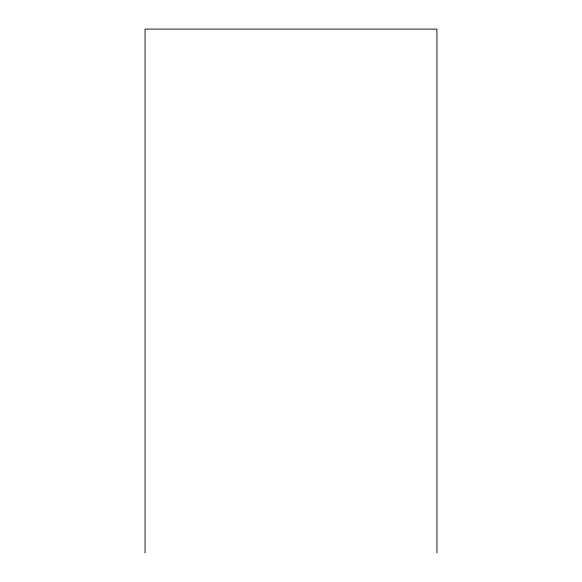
<?xml version="1.0" encoding="UTF-8"?>
<svg xmlns="http://www.w3.org/2000/svg" width="582" height="582" viewBox="0 0 582 582"><rect width="100%" height="100%" fill="white"/><g stroke="black" fill="none" stroke-linecap="round" stroke-linejoin="round"><path stroke-width="0.87" d="M436.944 552.9L436.944 29.1L145.056 29.1L145.056 552.9"/></g></svg>
